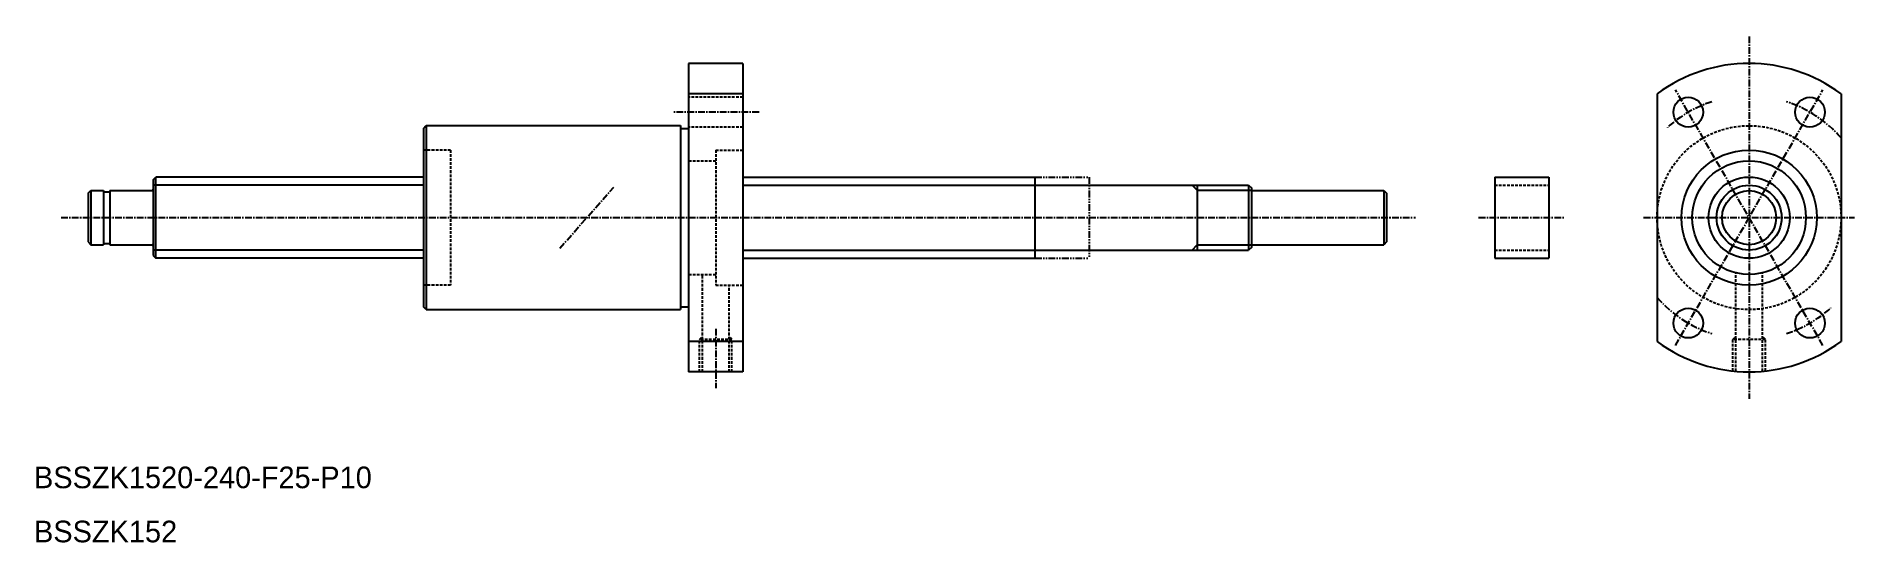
# Model space of a CAD drawing. Extents: x 10 to 347, y 10 to 104.
import ezdxf

# ---------------------------------------------------------------- set-up
doc = ezdxf.new("R2010")
doc.units = 0
for name, pattern in [('CENTER', [2, 1.25, -0.25, 0.25, -0.25]), ('DASHED', [0.75, 0.5, -0.25]), ('PHANTOM', [2.5, 1.25, -0.25, 0.25, -0.25, 0.25, -0.25])]:
    doc.linetypes.add(name, pattern=pattern)
doc.layers.get('0').update_dxf_attribs({"linetype": 'CONTINUOUS'})
doc.layers.add('CENTER', color=1, linetype='CENTER')

msp = doc.modelspace()

# ---------------------------------------------------------------- linework, layer by layer
at = {"color": 7, "linetype": 'CONTINUOUS'}
for p, q in [((131, 98.5), (131, 41.5)), ((141, 98.5), (131, 98.5)), ((141, 98.5), (141, 41.5)), ((141, 92.87), (131, 92.87)), ((310, 92.87), (310, 47.13)), ((344, 92.87), (344, 47.13)), ((82, 86.5), (82.5, 87)), ((82, 86.5), (82, 53.5)), ((82.5, 87), (129.5, 87)), ((82.5, 87), (82.5, 53)), ((129.5, 87), (129.5, 53)), ((129.5, 86.5), (131, 86.5)), ((32, 77), (32.5, 77.5)), ((82, 77.5), (32.5, 77.5)), ((32.5, 62.5), (32.5, 77.5)), ((141, 77.5), (195, 77.5)), ((195, 77.5), (195, 62.5)), ((280, 77.5), (290, 77.5)), ((280, 77.5), (280, 62.5)), ((290, 77.5), (290, 62.5)), ((20, 74.5), (20.5, 75)), ((20, 74.5), (20, 65.5)), ((20.5, 75), (20.5, 65)), ((20.5, 75), (22.85, 75)), ((22.85, 75), (22.85, 65)), ((22.85, 74.8), (24, 74.8)), ((24, 75), (24, 65)), ((24, 75), (31.8, 75)), ((32, 77), (32, 63)), ((195.2, 76), (234.5, 76)), ((225, 76), (225, 64)), ((234.5, 76), (234.5, 64)), ((234.5, 76), (235, 75.5)), ((235, 75.5), (235, 64.5)), ((235, 75), (259.5, 75)), ((259.5, 75), (259.5, 65)), ((259.5, 75), (260, 74.5)), ((260, 74.5), (260, 65.5)), ((32, 73.6), (32, 73.6)), ((32, 70), (32, 70)), ((20, 65.5), (20.5, 65)), ((20.5, 65), (22.85, 65)), ((22.85, 65.2), (24, 65.2)), ((24, 65), (31.8, 65)), ((195.2, 64), (234.5, 64)), ((235, 64.5), (234.5, 64)), ((235, 65), (259.5, 65)), ((260, 65.5), (259.5, 65)), ((32, 63), (32.5, 62.5)), ((82, 62.5), (32.5, 62.5)), ((141, 62.5), (195, 62.5)), ((280, 62.5), (290, 62.5)), ((82.5, 53), (82, 53.5)), ((82.5, 53), (129.5, 53)), ((129.5, 53.5), (131, 53.5)), ((141, 47.13), (131, 47.13)), ((141, 41.5), (131, 41.5))]:
    msp.add_line(p, q, dxfattribs=at)
at = {"color": 3, "linetype": 'DASHED'}
for p, q in [((141, 92.24), (131, 92.24)), ((141, 86.74), (131, 86.74)), ((87, 82.5), (82, 82.5)), ((87, 82.5), (87, 57.5)), ((136, 82.5), (136, 57.5)), ((136, 82.5), (141, 82.5)), ((131, 80.5), (136, 80.5)), ((280, 76), (290, 76)), ((280, 64), (290, 64)), ((87, 57.5), (82, 57.5)), ((131, 59.5), (136, 59.5)), ((133.54, 41.5), (133.54, 59.5)), ((136, 57.5), (141, 57.5)), ((138.46, 41.5), (138.46, 57.5)), ((324.54, 41.61), (324.54, 59.79)), ((329.46, 41.61), (329.46, 59.79)), ((133, 47.5), (133.54, 48.04)), ((139, 47.5), (133, 47.5)), ((133, 41.5), (133, 47.5)), ((139, 47.5), (138.46, 48.04)), ((139, 41.5), (139, 47.5)), ((324, 47.5), (324.54, 48.04)), ((324, 41.67), (324, 47.5)), ((330, 47.5), (324, 47.5)), ((330, 47.5), (329.46, 48.04)), ((330, 41.67), (330, 47.5))]:
    msp.add_line(p, q, dxfattribs=at)
at = {"color": 3, "linetype": 'PHANTOM'}
for p, q in [((195, 77.5), (205, 77.5)), ((205, 77.5), (205, 62.5)), ((195, 62.5), (205, 62.5))]:
    msp.add_line(p, q, dxfattribs=at)
at = {"color": 3, "linetype": 'CONTINUOUS'}
for p, q in [((82, 76), (32, 76)), ((141, 76), (195, 76)), ((224.05, 76), (225, 75.05)), ((225, 75.05), (235, 75.05)), ((82, 64), (32, 64)), ((141, 64), (195, 64)), ((224.05, 64), (225, 64.95)), ((225, 64.95), (235, 64.95))]:
    msp.add_line(p, q, dxfattribs=at)
at = {"color": 7, "linetype": 'CONTINUOUS'}
for centre, radius in [((315.75, 89.49), 2.75), ((338.25, 89.49), 2.75), ((327, 70), 12.5), ((327, 70), 10.5), ((327, 70), 7.5), ((327, 70), 6), ((327, 70), 5), ((315.75, 50.51), 2.75), ((338.25, 50.51), 2.75)]:
    msp.add_circle(centre, radius, dxfattribs=at)
at = {"color": 3, "linetype": 'DASHED'}
msp.add_circle((327, 70), 17, dxfattribs=at)
at = {"color": 7, "linetype": 'CONTINUOUS'}
for centre, radius, start, end in [((327, 70), 28.5, 53.381, 126.619), ((31.8, 75.2), 0.2, 270, 0), ((195.2, 76.2), 0.2, 180, 270), ((31.8, 64.8), 0.2, 0, 90), ((195.2, 63.8), 0.2, 90, 180), ((327, 70), 28.5, 233.381, 306.619)]:
    msp.add_arc(centre, radius, start, end, dxfattribs=at)
at = {"layer": 'CENTER', "color": 1, "linetype": 'CENTER'}
for p, q in [((327, 103.5), (327, 36.5)), ((313.37, 46.4), (340.62, 93.6)), ((340.62, 46.4), (313.37, 93.6)), ((144, 89.49), (128, 89.49)), ((107.19, 64.34), (117.19, 75.66)), ((15, 70), (265.32, 70)), ((277, 70), (293, 70)), ((307.5, 70), (346.5, 70)), ((136, 49.45), (136, 38.5))]:
    msp.add_line(p, q, dxfattribs=at)
for start, end in [(107.8816, 132.1184), (40.9261, 72.1184), (220.9261, 252.1184), (287.8816, 312.1184)]:
    msp.add_arc((327, 70), 22.5, start, end, dxfattribs=at)

# ---------------------------------------------------------------- texts
at = {"color": 7, "linetype": 'CONTINUOUS'}
for s, p in [('BSSZK1520-240-F25-P10', (10, 20)), ('BSSZK152', (10, 10))]:
    msp.add_text(s, height=4, dxfattribs=at).set_placement(p)

doc.saveas('drawing.dxf')
